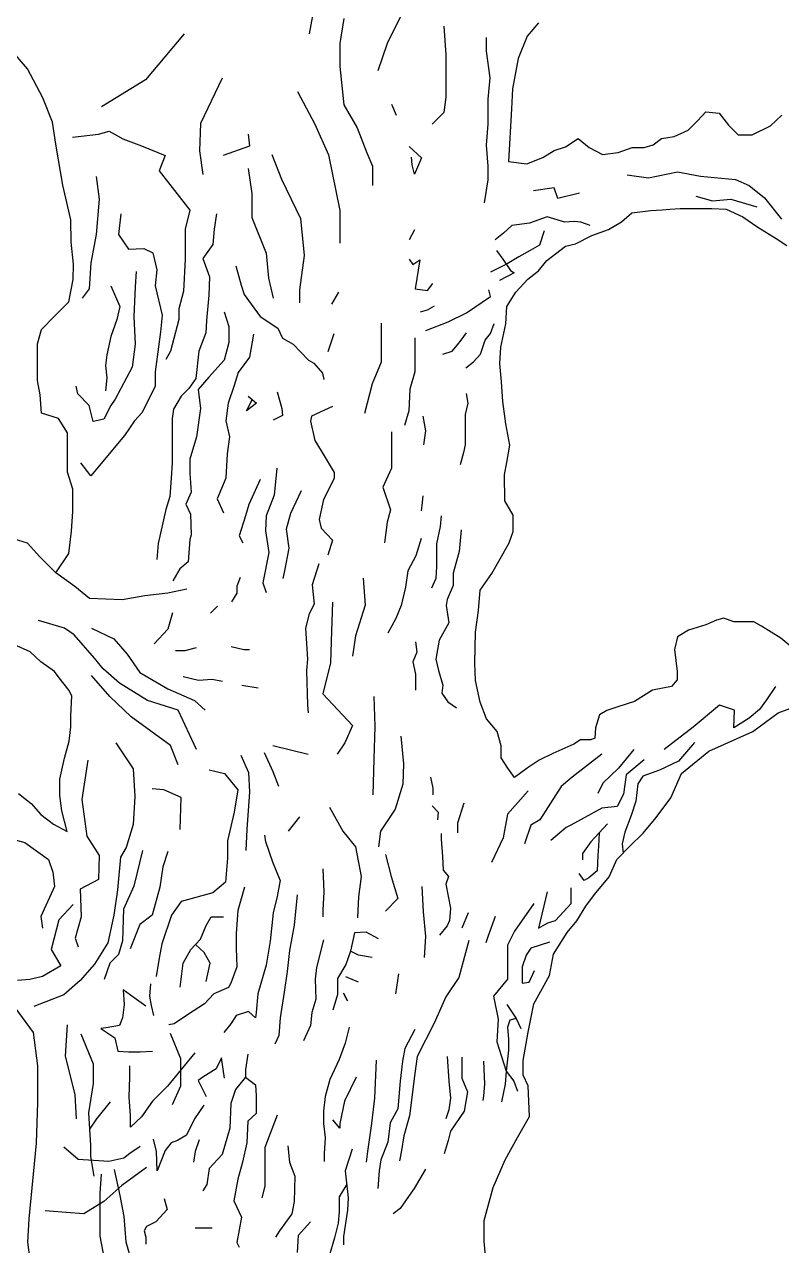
# Model space of a CAD drawing. Header units: millimetres. Extents: x -8050 to 7892, y -21 to 20150.
# Drawn here: x -699 to 1436, y 3351 to 6797 of the extents above; entities that cross this region are included whole.
import ezdxf

# ---------------------------------------------------------------- set-up
doc = ezdxf.new("R2010")
doc.units = ezdxf.units.MM
doc.layers.add('ceco.net 158', color=7, linetype='Continuous')

msp = doc.modelspace()

# ---------------------------------------------------------------- linework, layer by layer
at = {"layer": 'ceco.net 158'}
for p, q in [((120.1, 6857.8), (103.8, 6771)), ((371, 6838.4), (323.6, 6743.6)), ((201.4, 6814.4), (190.6, 6743.9)), ((483.5, 6792.7), (488.9, 6711.4)), ((750.2, 6802), (718.7, 6764.1)), ((-248.8, 6771), (-357.2, 6640.9)), ((602.8, 6760.2), (602.8, 6722.2)), ((718.7, 6764.1), (693.4, 6701)), ((-690.4, 6672.4), (-740.1, 6730.2)), ((190.6, 6743.9), (190.6, 6678.9)), ((323.6, 6743.6), (297.8, 6666)), ((602.8, 6722.2), (613.6, 6646.3)), ((488.9, 6711.4), (488.9, 6646.3)), ((693.4, 6701), (677.6, 6615.8)), ((-647.1, 6590.6), (-690.4, 6672.4)), ((190.6, 6678.9), (201.4, 6570.4)), ((-357.2, 6640.9), (-482, 6565)), ((-141.8, 6645.4), (-202.2, 6517.9)), ((488.9, 6646.3), (488.9, 6592.1)), ((613.6, 6646.3), (608.2, 6586.7)), ((-619.8, 6521.7), (-647.1, 6590.6)), ((71.2, 6608.4), (120.1, 6516.2)), ((488.9, 6592.1), (483.5, 6548.7)), ((608.2, 6586.7), (608.2, 6516.2)), ((677.6, 6615.8), (674.5, 6559)), ((201.4, 6570.4), (239.4, 6505.3)), ((336, 6571.9), (348.9, 6541.6)), ((483.5, 6548.7), (450.9, 6516.2)), ((674.5, 6559), (666.1, 6410.2)), ((1198.8, 6525.1), (1222.6, 6550.8)), ((1222.6, 6550.8), (1260.2, 6546.9)), ((-610.2, 6459.1), (-619.8, 6521.7)), ((-202.2, 6517.9), (-205.6, 6440.7)), ((120.1, 6516.2), (158, 6429.4)), ((608.2, 6516.2), (602.8, 6456.5)), ((1173.1, 6499.3), (1198.8, 6525.1)), ((1260.2, 6546.9), (1286, 6513.2)), ((1404.8, 6511.2), (1436.5, 6540.9)), ((-563.9, 6478.9), (-490.4, 6487.6)), ((-490.4, 6487.6), (-460.1, 6496.2)), ((-460.1, 6496.2), (-421.1, 6474.6)), ((-68, 6487.7), (-64.7, 6454.1)), ((239.4, 6505.3), (266.5, 6434.8)), ((1097.8, 6475.6), (1133.5, 6481.5)), ((1133.5, 6481.5), (1173.1, 6499.3)), ((1286, 6513.2), (1313.7, 6485.5)), ((1313.7, 6485.5), (1353.3, 6485.5)), ((1353.3, 6485.5), (1404.8, 6511.2)), ((-590.9, 6343.6), (-610.2, 6459.1)), ((-421.1, 6474.6), (-369.2, 6455.1)), ((-369.2, 6455.1), (-302.2, 6427)), ((-64.7, 6454.1), (-138.5, 6427.3)), ((385.7, 6453), (420.3, 6420.5)), ((602.8, 6456.5), (608.2, 6396.9)), ((794.8, 6441.9), (826.5, 6451.8)), ((826.5, 6451.8), (862.1, 6475.6)), ((862.1, 6475.6), (893.8, 6449.8)), ((893.8, 6449.8), (931.5, 6430)), ((975, 6436), (1014.6, 6449.8)), ((1014.6, 6449.8), (1048.3, 6449.8)), ((1048.3, 6449.8), (1074, 6457.8)), ((1074, 6457.8), (1097.8, 6475.6)), ((-302.2, 6427), (-319.5, 6383.8)), ((-205.6, 6440.7), (-195.5, 6373.6)), ((-0.9, 6430.6), (25.9, 6360.2)), ((158, 6429.4), (190.6, 6272.2)), ((266.5, 6434.8), (282.8, 6396.9)), ((394.4, 6401.1), (392.2, 6422.7)), ((420.3, 6420.5), (400.9, 6375.1)), ((717.6, 6404.3), (763.1, 6422.1)), ((763.1, 6422.1), (794.8, 6441.9)), ((931.5, 6430), (975, 6436)), ((-319.5, 6383.8), (-232.9, 6273.5)), ((-68, 6390.4), (-57.9, 6319.9)), ((282.8, 6396.9), (282.8, 6342.6)), ((400.9, 6375.1), (394.4, 6401.1)), ((608.2, 6396.9), (608.2, 6358.9)), ((666.1, 6410.2), (717.6, 6404.3)), ((1060.7, 6364.4), (1142.6, 6381.6)), ((1142.6, 6381.6), (1207.2, 6368.7)), ((-568.5, 6245.8), (-590.9, 6343.6)), ((-496.8, 6368.6), (-488.2, 6303.8)), ((25.9, 6360.2), (79.6, 6249.5)), ((608.2, 6358.9), (597.4, 6293.8)), ((1000.3, 6373), (1060.7, 6364.4)), ((1207.2, 6368.7), (1306.4, 6360.1)), ((1306.4, 6360.1), (1345.2, 6342.8)), ((1345.2, 6342.8), (1388.3, 6308.3)), ((-57.9, 6319.9), (-57.9, 6252.8)), ((794.6, 6336.2), (736.2, 6327.5)), ((736.2, 6327.5), (736.2, 6327.5)), ((805.4, 6305.9), (794.6, 6336.2)), ((865.9, 6321.1), (805.4, 6305.9)), ((1194.3, 6312.7), (1241.7, 6299.7)), ((1388.3, 6308.3), (1435.7, 6248)), ((-488.2, 6303.8), (-496.8, 6204.3)), ((-232.9, 6273.5), (-245.9, 6219.4)), ((1067.5, 6271.8), (1099.4, 6273.9)), ((1099.4, 6273.9), (1120.7, 6276.1)), ((1120.7, 6276.1), (1150.5, 6278.2)), ((1150.5, 6278.2), (1190.9, 6278.2)), ((1190.9, 6278.2), (1239.8, 6278.2)), ((1239.8, 6278.2), (1280.3, 6276.1)), ((1241.7, 6299.7), (1293.4, 6304)), ((1280.3, 6276.1), (1327.1, 6254.8)), ((1293.4, 6304), (1366.7, 6282.5)), ((-566.9, 6183.2), (-568.5, 6245.8)), ((-427.6, 6262.7), (-434.1, 6204.3)), ((-157.2, 6262.7), (-163.7, 6219.4)), ((-57.9, 6252.8), (-17.7, 6152.2)), ((79.6, 6249.5), (89.7, 6145.5)), ((190.6, 6272.2), (190.6, 6180)), ((775.1, 6254), (725.3, 6236.7)), ((824.8, 6238.9), (775.1, 6254)), ((850.8, 6241), (824.8, 6238.9)), ((870.3, 6238.9), (850.8, 6241)), ((896.2, 6230.2), (870.3, 6238.9)), ((948.3, 6218.6), (984.5, 6239.9)), ((984.5, 6239.9), (1014.3, 6265.4)), ((1014.3, 6265.4), (1067.5, 6271.8)), ((1327.1, 6254.8), (1369.6, 6225)), ((-496.8, 6204.3), (-512, 6124.3)), ((-434.1, 6204.3), (-406, 6163.2)), ((-245.9, 6219.4), (-245.9, 6135.1)), ((-163.7, 6219.4), (-168, 6176.2)), ((400.9, 6217.2), (385.7, 6189.1)), ((651.8, 6208.6), (628, 6189.1)), ((675.6, 6230.2), (651.8, 6208.6)), ((725.3, 6236.7), (675.6, 6230.2)), ((766.4, 6215.1), (753.5, 6174)), ((901.5, 6201.6), (948.3, 6218.6)), ((1369.6, 6225), (1420.7, 6193.1)), ((-560.4, 6120.7), (-566.9, 6183.2)), ((-168, 6176.2), (-196.2, 6137.2)), ((753.5, 6174), (727.5, 6158.9)), ((773.8, 6131.4), (827, 6171.8)), ((827, 6171.8), (854.7, 6178.2)), ((854.7, 6178.2), (901.5, 6201.6)), ((1420.7, 6193.1), (1450.5, 6173.9)), ((-406, 6163.2), (-362.7, 6165.3)), ((-362.7, 6165.3), (-336.8, 6152.4)), ((-336.8, 6152.4), (-326, 6104.8)), ((-245.9, 6135.1), (-250.2, 6044.2)), ((-196.2, 6137.2), (-176.7, 6085.3)), ((-17.7, 6152.2), (-11, 6081.7)), ((89.7, 6145.5), (76.3, 6048.2)), ((385.7, 6135.1), (396.5, 6119.9)), ((632.3, 6158.9), (649.6, 6135.1)), ((649.6, 6135.1), (671.3, 6102.6)), ((695.1, 6141.6), (662.6, 6122.1)), ((727.5, 6158.9), (695.1, 6141.6)), ((-562, 6077.4), (-560.4, 6120.7)), ((-512, 6124.3), (-516.3, 6050.7)), ((-384.4, 6100.5), (-386.5, 6057.2)), ((-326, 6104.8), (-330.3, 6059.4)), ((-103.2, 6115.6), (-88, 6061.5)), ((396.5, 6119.9), (416, 6132.9)), ((416, 6132.9), (403, 6050.7)), ((662.6, 6122.1), (615, 6098.3)), ((662.6, 6122.1), (662.6, 6122.1)), ((671.3, 6102.6), (682.1, 6096.1)), ((720.6, 6078.2), (750.4, 6101.6)), ((750.4, 6101.6), (773.8, 6131.4)), ((-573.5, 6014.5), (-562, 6077.4)), ((-176.7, 6085.3), (-178.9, 6033.4)), ((-11, 6081.7), (2.5, 6024.7)), ((437.6, 6046.4), (452.8, 6065.9)), ((682.1, 6096.1), (641, 6074.5)), ((641, 6074.5), (641, 6074.5)), ((686.6, 6042.1), (720.6, 6078.2)), ((-516.3, 6050.7), (-535.8, 6024.8)), ((-455.7, 6059.4), (-429.8, 6001)), ((-386.5, 6057.2), (-390.9, 5972.9)), ((-330.3, 6059.4), (-310.8, 5977.2)), ((-250.2, 6044.2), (-263.2, 5994.5)), ((-178.9, 6033.4), (-185.4, 5962)), ((-88, 6061.5), (-79.4, 6035.6)), ((-79.4, 6035.6), (-59.9, 6007.5)), ((76.3, 6048.2), (76.3, 6011.3)), ((187, 6041.5), (166.9, 6007.9)), ((403, 6050.7), (437.6, 6046.4)), ((615, 6029.1), (610.7, 6048.6)), ((661.1, 6001.6), (686.6, 6042.1)), ((-614.2, 5973.8), (-573.5, 6014.5)), ((-429.8, 6001), (-438.4, 5964.2)), ((-59.9, 6007.5), (-33.9, 5972.9)), ((437.6, 5992.3), (457.1, 6003.1)), ((548, 5983.7), (615, 6029.1)), ((658.9, 5952.7), (661.1, 6001.6)), ((-651.1, 5936.8), (-614.2, 5973.8)), ((-438.4, 5964.2), (-455.7, 5916.6)), ((-390.9, 5972.9), (-386.5, 5895)), ((-310.8, 5977.2), (-315.1, 5929.6)), ((-263.2, 5964.2), (-287, 5875.5)), ((-263.2, 5994.5), (-263.2, 5964.2)), ((-135.6, 5985.8), (-122.6, 5944.7)), ((-33.9, 5972.9), (15.8, 5940.4)), ((418.2, 5985.8), (437.6, 5992.3)), ((496, 5957.7), (548, 5983.7)), ((548, 5983.7), (548, 5983.7)), ((-662.2, 5896.1), (-651.1, 5936.8)), ((-315.1, 5929.6), (-330.3, 5817.1)), ((-185.4, 5962), (-187.5, 5927.4)), ((-122.6, 5944.7), (-122.6, 5899.3)), ((15.8, 5940.4), (28.8, 5912.3)), ((306.5, 5954.2), (306.5, 5890.5)), ((433.3, 5933.9), (496, 5957.7)), ((615, 5925.3), (625.8, 5953.4)), ((644, 5886.8), (658.9, 5952.7)), ((-662.2, 5859.2), (-662.2, 5896.1)), ((-455.7, 5916.6), (-466.6, 5864.7)), ((-386.5, 5895), (-395.2, 5830.1)), ((-187.5, 5927.4), (-207, 5875.5)), ((-122.6, 5899.3), (-135.6, 5849.6)), ((-53.4, 5923.1), (-64.2, 5858.2)), ((28.8, 5912.3), (59.1, 5895)), ((59.1, 5895), (102.3, 5849.6)), ((173.6, 5924), (156.8, 5873.7)), ((402.1, 5912.6), (402.1, 5863.5)), ((522, 5892.8), (532.8, 5905.8)), ((532.8, 5905.8), (548, 5927.4)), ((586.9, 5866.9), (599.9, 5905.8)), ((599.9, 5905.8), (615, 5925.3)), ((-662.2, 5792.6), (-662.2, 5859.2)), ((-466.6, 5864.7), (-470.9, 5834.5)), ((-287, 5875.5), (-300, 5851.8)), ((-207, 5875.5), (-215.6, 5797.7)), ((306.5, 5890.5), (306.5, 5843.9)), ((402.1, 5863.5), (402.1, 5817)), ((480.9, 5866.9), (506.9, 5875.5)), ((506.9, 5875.5), (522, 5892.8)), ((567.4, 5845.3), (586.9, 5866.9)), ((641.9, 5840), (644, 5886.8)), ((-470.9, 5834.5), (-466.6, 5799.8)), ((-395.2, 5830.1), (-442.8, 5739.3)), ((-135.6, 5849.6), (-178.9, 5802)), ((-64.2, 5858.2), (-96.7, 5815)), ((102.3, 5849.6), (117.5, 5840.9)), ((117.5, 5840.9), (141.3, 5812.8)), ((306.5, 5843.9), (282, 5782.7)), ((545.8, 5828), (567.4, 5845.3)), ((646.2, 5788.9), (641.9, 5840)), ((-654.8, 5752), (-662.2, 5792.6)), ((-466.6, 5799.8), (-470.9, 5763.1)), ((-330.3, 5817.1), (-330.3, 5776.1)), ((-215.6, 5797.7), (-235.1, 5769.6)), ((-178.9, 5802), (-209.1, 5767.4)), ((-96.7, 5815), (-107.5, 5778.2)), ((141.3, 5812.8), (145.6, 5795.5)), ((402.1, 5817), (387.4, 5768)), ((-548.8, 5754.4), (-553.1, 5776.1)), ((-330.3, 5776.1), (-367.1, 5702.5)), ((-235.1, 5769.6), (-256.7, 5747.9)), ((-209.1, 5767.4), (-202.7, 5713.3)), ((-107.5, 5778.2), (-124.8, 5728.5)), ((13.7, 5760.9), (26.6, 5713.3)), ((282, 5782.7), (260, 5699.3)), ((387.4, 5768), (385, 5706.7)), ((546.8, 5755.7), (551.7, 5728.7)), ((650.4, 5733.6), (646.2, 5788.9)), ((-651.1, 5700.2), (-654.8, 5752)), ((-516.3, 5722), (-548.8, 5754.4)), ((-505.5, 5676.6), (-516.3, 5722)), ((-455.7, 5722), (-475.2, 5683.1)), ((-442.8, 5739.3), (-455.7, 5722)), ((-256.7, 5747.9), (-278.4, 5711.2)), ((-124.8, 5728.5), (-131.3, 5678.7)), ((-72.9, 5706.9), (-56.6, 5738.2)), ((-44.7, 5728.5), (-72.9, 5706.9)), ((-68.5, 5747.9), (-44.7, 5728.5)), ((551.7, 5728.7), (544.3, 5696.9)), ((658.9, 5669.8), (650.4, 5733.6)), ((-603.1, 5685.4), (-651.1, 5700.2)), ((-367.1, 5702.5), (-388.7, 5678.7)), ((-278.4, 5711.2), (-282.7, 5685.2)), ((-202.7, 5713.3), (-213.5, 5633.3)), ((28.8, 5693.9), (2.8, 5680.9)), ((26.6, 5713.3), (28.8, 5693.9)), ((110.4, 5692), (108, 5677.3)), ((169.3, 5718.9), (110.4, 5692)), ((385, 5706.7), (372.7, 5665)), ((424.2, 5692), (431.6, 5650.3)), ((544.3, 5696.9), (544.3, 5650.3)), ((-577.2, 5644.7), (-603.1, 5685.4)), ((-475.2, 5683.1), (-505.5, 5676.6)), ((-388.7, 5678.7), (-416.8, 5637.6)), ((-282.7, 5685.2), (-282.7, 5618.2)), ((-131.3, 5678.7), (-120.5, 5633.3)), ((108, 5677.3), (120.2, 5623.3)), ((669.6, 5610.2), (658.9, 5669.8)), ((-577.2, 5596.7), (-577.2, 5644.7)), ((-416.8, 5637.6), (-512, 5523)), ((-282.7, 5618.2), (-282.7, 5559.8)), ((-213.5, 5633.3), (-232.9, 5570.6)), ((-120.5, 5633.3), (-126.9, 5585.7)), ((120.2, 5623.3), (137.4, 5593.9)), ((336, 5647.9), (336, 5601.3)), ((431.6, 5650.3), (426.7, 5611.1)), ((544.3, 5650.3), (544.3, 5611.1)), ((-577.2, 5533.8), (-577.2, 5596.7)), ((-126.9, 5585.7), (-131.3, 5516.5)), ((137.4, 5593.9), (174.2, 5532.7)), ((336, 5601.3), (336, 5544.9)), ((539.4, 5589), (529.6, 5554.7)), ((544.3, 5611.1), (539.4, 5589)), ((661.1, 5561.3), (669.6, 5610.2)), ((-512, 5523), (-540.1, 5559.8)), ((-540.1, 5559.8), (-540.1, 5559.8)), ((-282.7, 5559.8), (-284.9, 5516.5)), ((-232.9, 5570.6), (-232.9, 5529.5)), ((654.7, 5527.2), (661.1, 5561.3)), ((-562.4, 5485.8), (-577.2, 5533.8)), ((-284.9, 5516.5), (-289.2, 5464.6)), ((-232.9, 5529.5), (-228.6, 5477.6)), ((-131.3, 5516.5), (-155.1, 5458.1)), ((12.3, 5544.9), (5, 5468.9)), ((174.2, 5515.5), (144.7, 5456.7)), ((174.2, 5532.7), (174.2, 5515.5)), ((336, 5544.9), (311.4, 5491)), ((656, 5452.7), (654.7, 5527.2)), ((-562.4, 5422.9), (-562.4, 5485.8)), ((-34.2, 5513), (-66.1, 5442)), ((81, 5481.2), (51.6, 5417.5)), ((311.4, 5491), (333.5, 5427.3)), ((-289.2, 5464.6), (-300, 5427.9)), ((-228.6, 5477.6), (-243.8, 5443)), ((-155.1, 5458.1), (-137.8, 5419.2)), ((5, 5468.9), (-17.1, 5410.1)), ((144.7, 5456.7), (132.5, 5400.3)), ((424.2, 5466.5), (421.8, 5439.5)), ((679.6, 5412.1), (656, 5452.7)), ((-566.1, 5367.4), (-562.4, 5422.9)), ((-300, 5427.9), (-321.6, 5332.7)), ((-300, 5427.9), (-300, 5427.9)), ((-243.8, 5443), (-230.8, 5414.9)), ((-230.8, 5414.9), (-228.6, 5356.5)), ((-66.1, 5442), (-75.9, 5410.1)), ((51.6, 5417.5), (39.3, 5373.3)), ((333.5, 5427.3), (323.7, 5392.9)), ((421.8, 5439.5), (419.3, 5424.8)), ((679.6, 5366.5), (679.6, 5412.1)), ((-75.9, 5410.1), (-93.1, 5353.7)), ((-17.1, 5410.1), (-19.5, 5368.4)), ((132.5, 5400.3), (137.4, 5375.8)), ((323.7, 5392.9), (316.3, 5334.1)), ((473.2, 5380.7), (463.4, 5331.7)), ((475.7, 5410.1), (473.2, 5380.7)), ((-690.2, 5333.1), (-739.7, 5348.3)), ((-573.5, 5304.6), (-566.1, 5367.4)), ((-232.9, 5343.5), (-237.3, 5280.8)), ((-228.6, 5356.5), (-232.9, 5343.5)), ((-93.1, 5353.7), (-83.3, 5334.1)), ((-19.5, 5368.4), (-9.7, 5307.2)), ((39.3, 5373.3), (46.7, 5319.4)), ((137.4, 5375.8), (169.3, 5341.5)), ((419.3, 5346.4), (404.6, 5297.4)), ((532.1, 5370.9), (527.2, 5309.6)), ((667.8, 5334.4), (679.6, 5366.5)), ((-656, 5295.1), (-690.2, 5333.1)), ((-321.6, 5332.7), (-326, 5287.3)), ((46.7, 5319.4), (34.4, 5255.7)), ((169.3, 5341.5), (157, 5299.8)), ((463.4, 5331.7), (463.4, 5267.9)), ((527.2, 5309.6), (510, 5248.3)), ((642.4, 5288.7), (667.8, 5334.4)), ((-610.3, 5249.4), (-656, 5295.1)), ((-610.3, 5249.4), (-573.5, 5304.6)), ((-237.3, 5280.8), (-261.1, 5261.3)), ((-9.7, 5307.2), (-26.9, 5221.4)), ((131.4, 5275.1), (112.4, 5215.4)), ((404.6, 5297.4), (382.5, 5255.7)), ((618.8, 5248.1), (642.4, 5288.7)), ((-557.1, 5211.4), (-610.3, 5249.4)), ((-261.1, 5261.3), (-280.5, 5226.7)), ((34.4, 5255.7), (29.5, 5233.6)), ((382.5, 5255.7), (375.2, 5209.1)), ((463.4, 5267.9), (461, 5233.6)), ((510, 5248.3), (510, 5214)), ((586.6, 5200.8), (618.8, 5248.1)), ((-515.2, 5177.1), (-557.1, 5211.4)), ((-90.6, 5236.1), (-100.4, 5211.6)), ((-100.4, 5211.6), (-100.4, 5192)), ((-26.9, 5221.4), (-17.1, 5194.4)), ((112.4, 5215.4), (117.8, 5161.1)), ((256.3, 5234.4), (261.8, 5158.4)), ((375.2, 5209.1), (362.9, 5157.7)), ((461, 5233.6), (448.7, 5206.7)), ((510, 5214), (492.9, 5174.8)), ((-423.9, 5173.3), (-515.2, 5177.1)), ((-359.2, 5184.7), (-423.9, 5173.3)), ((-294.5, 5192.3), (-359.2, 5184.7)), ((-241.2, 5203.8), (-294.5, 5192.3)), ((-100.4, 5192), (-115.1, 5167.5)), ((492.9, 5174.8), (490.4, 5157.7)), ((581.6, 5143.3), (586.6, 5200.8)), ((-281.5, 5136.6), (-295, 5090.5)), ((-174, 5135.6), (-154.4, 5155.2)), ((117.8, 5161.1), (104.2, 5133.9)), ((169.4, 5166.5), (166.7, 5085)), ((261.8, 5158.4), (234.6, 5071.5)), ((362.9, 5157.7), (348.2, 5120.9)), ((490.4, 5157.7), (497.8, 5108.6)), ((573.1, 5082.5), (581.6, 5143.3)), ((-585.7, 5093.2), (-659, 5114.9)), ((104.2, 5133.9), (93.4, 5093.2)), ((348.2, 5120.9), (326.2, 5079.2)), ((497.8, 5108.6), (470.8, 5059.6)), ((1222.4, 5102.8), (1173.4, 5087.5)), ((1252.9, 5116.3), (1222.4, 5102.8)), ((1273.2, 5121.4), (1252.9, 5116.3)), ((1301.9, 5111.2), (1273.2, 5121.4)), ((1357.7, 5111.2), (1301.9, 5111.2)), ((1379.7, 5099.4), (1357.7, 5111.2)), ((-683, 5026.9), (-797.7, 5077.9)), ((-558.5, 5074.2), (-585.7, 5093.2)), ((-501.5, 5009), (-558.5, 5074.2)), ((-509.6, 5093.2), (-447.1, 5063.3)), ((-295, 5090.5), (-333.1, 5049.7)), ((93.4, 5093.2), (98.8, 5006.3)), ((166.7, 5085), (164, 4995.4)), ((234.6, 5071.5), (226.5, 5014.4)), ((571.4, 4994.6), (573.1, 5082.5)), ((1143, 5068.9), (1134.5, 5033.4)), ((1173.4, 5087.5), (1143, 5068.9)), ((1433.6, 5065.6), (1379.7, 5099.4)), ((-447.1, 5063.3), (-409.1, 5019.9)), ((-246.1, 5030.7), (-213.6, 5038.9)), ((-115.8, 5041.6), (-80.5, 5033.4)), ((-80.5, 5033.4), (-64.2, 5033.4)), ((403.7, 5055.2), (407.6, 5026)), ((470.8, 5059.6), (461, 5005.7)), ((1134.5, 5033.4), (1141.3, 4970.9)), ((1479.7, 5026.3), (1433.6, 5065.6)), ((-652.4, 4998.9), (-683, 5026.9)), ((-614.1, 4970.8), (-652.4, 4998.9)), ((-477, 4979.1), (-501.5, 5009)), ((-409.1, 5019.9), (-373.8, 4968.3)), ((-273.3, 5030.7), (-246.1, 5030.7)), ((98.8, 5006.3), (96.1, 4973.7)), ((226.5, 5014.4), (226.5, 5014.4)), ((407.6, 5026), (395.9, 4998.7)), ((395.9, 4998.7), (403.7, 4963.6)), ((461, 5005.7), (468.3, 4973.8)), ((-601.4, 4953), (-614.1, 4970.8)), ((-430.8, 4938.4), (-477, 4979.1)), ((-373.8, 4968.3), (-295, 4922.1)), ((96.1, 4973.7), (98.8, 4875.9)), ((164, 4995.4), (142.3, 4908.5)), ((403.7, 4963.6), (403.7, 4934.4)), ((468.3, 4973.8), (468.3, 4973.8)), ((468.3, 4973.8), (480.6, 4932.2)), ((573.1, 4945.5), (571.4, 4994.6)), ((1141.3, 4970.9), (1141.3, 4947.2)), ((-573.3, 4917.3), (-601.4, 4953)), ((-458, 4900.4), (-509.6, 4960.1)), ((-352.1, 4889.5), (-430.8, 4938.4)), ((-251.6, 4957.4), (-208.1, 4946.5)), ((-208.1, 4946.5), (-170.1, 4949.3)), ((-170.1, 4949.3), (-140.2, 4943.8)), ((-85.9, 4933), (-39.7, 4924.8)), ((403.7, 4934.4), (403.7, 4918.9)), ((480.6, 4932.2), (478.1, 4910.1)), ((586.6, 4884.7), (573.1, 4945.5)), ((1126, 4928.6), (1071.9, 4918.5)), ((1141.3, 4947.2), (1126, 4928.6)), ((1418.7, 4928.6), (1393.4, 4891.6)), ((-565.7, 4902), (-573.3, 4917.3)), ((-568.2, 4845.9), (-565.7, 4902)), ((-398.3, 4843.3), (-458, 4900.4)), ((-295, 4922.1), (-219, 4889.5)), ((142.3, 4908.5), (226.5, 4818.9)), ((286.2, 4900.4), (288.9, 4816.2)), ((478.1, 4910.1), (495.3, 4885.6)), ((1071.9, 4918.5), (1021.2, 4886.4)), ((-265.2, 4862.4), (-352.1, 4889.5)), ((-213.6, 4751), (-265.2, 4862.4)), ((-219, 4889.5), (-189.1, 4862.4)), ((98.8, 4875.9), (101.5, 4854.2)), ((495.3, 4885.6), (495.3, 4885.6)), ((495.3, 4885.6), (519.8, 4868.4)), ((603.6, 4837.3), (586.6, 4884.7)), ((943.4, 4861), (923.1, 4849.2)), ((977.2, 4872.8), (943.4, 4861)), ((1021.2, 4886.4), (977.2, 4872.8)), ((1260.9, 4876), (1186.8, 4813.7)), ((1303.7, 4862.4), (1260.9, 4876)), ((1301.8, 4811.7), (1303.7, 4862.4)), ((1373.9, 4864.3), (1344.7, 4839)), ((1393.4, 4891.6), (1373.9, 4864.3)), ((1426.5, 4854.1), (1492.6, 4878.9)), ((-568.2, 4815.3), (-568.2, 4845.9)), ((-286.9, 4761.9), (-398.3, 4843.3)), ((634, 4801.8), (603.6, 4837.3)), ((923.1, 4849.2), (911.3, 4812)), ((1344.7, 4839), (1301.8, 4811.7)), ((1354.8, 4801.8), (1426.5, 4854.1)), ((-573.3, 4774.5), (-568.2, 4815.3)), ((226.5, 4818.9), (204.7, 4770)), ((288.9, 4816.2), (286.2, 4723.9)), ((645.8, 4761.3), (634, 4801.8)), ((911.3, 4812), (909.6, 4783.2)), ((1186.8, 4813.7), (1105, 4751.3)), ((1230.8, 4746.7), (1354.8, 4801.8)), ((-586.1, 4726.1), (-573.3, 4774.5)), ((-441.7, 4770), (-392.8, 4696.7)), ((-265.2, 4707.6), (-286.9, 4761.9)), ((1, 4761.9), (101.5, 4737.4)), ((204.7, 4770), (183, 4737.4)), ((362.3, 4789), (370.4, 4710.3)), ((645.8, 4727.5), (645.8, 4761.3)), ((850.4, 4766.3), (791.2, 4739.3)), ((869, 4778.2), (850.4, 4766.3)), ((897.8, 4778.2), (869, 4778.2)), ((909.6, 4783.2), (897.8, 4778.2)), ((1190.7, 4770.8), (1145.9, 4718.2)), ((-598.8, 4667.4), (-586.1, 4726.1)), ((-88.6, 4734.7), (-66.9, 4685.8)), ((-23.4, 4742.9), (1, 4688.6)), ((286.2, 4723.9), (283.5, 4623.4)), ((664.4, 4698.7), (645.8, 4727.5)), ((791.2, 4739.3), (752.4, 4720.7)), ((929.7, 4737.7), (845.9, 4673.4)), ((1019.3, 4751.3), (976.4, 4698.7)), ((1048.5, 4722.1), (997.9, 4679.3)), ((1153.7, 4683.4), (1230.8, 4746.7)), ((-520.5, 4721.1), (-536.8, 4609.8)), ((-392.8, 4696.7), (-387.4, 4618)), ((-178.2, 4694), (-134.8, 4683.1)), ((1, 4688.6), (17.3, 4647.8)), ((370.4, 4710.3), (367.7, 4653.3)), ((683, 4671.7), (664.4, 4698.7)), ((718.5, 4698.7), (683, 4671.7)), ((752.4, 4720.7), (718.5, 4698.7)), ((976.4, 4698.7), (931.6, 4655.9)), ((1091.4, 4692.9), (1044.6, 4675.4)), ((1145.9, 4718.2), (1091.4, 4692.9)), ((-598.8, 4621.6), (-598.8, 4667.4)), ((-134.8, 4683.1), (-96.8, 4637)), ((-66.9, 4685.8), (-64.2, 4631.5)), ((367.7, 4653.3), (346, 4582.7)), ((446.5, 4673.4), (452.4, 4642.3)), ((845.9, 4673.4), (814.7, 4646.2)), ((931.6, 4655.9), (918, 4626.7)), ((997.9, 4679.3), (990.1, 4624.7)), ((1031, 4653.9), (1025.1, 4605.3)), ((1044.6, 4675.4), (1031, 4653.9)), ((1123.4, 4614.5), (1153.7, 4683.4)), ((-716.1, 4626.7), (-680.4, 4598.6)), ((-593.7, 4578.2), (-598.8, 4621.6)), ((-305.9, 4637), (-338.5, 4639.7)), ((-257, 4615.2), (-305.9, 4637)), ((-96.8, 4637), (-107.6, 4574.5)), ((-64.2, 4631.5), (-72.3, 4525.6)), ((452.4, 4642.3), (452.4, 4622.8)), ((721.2, 4634.5), (662.8, 4568.2)), ((814.7, 4646.2), (754.3, 4552.7)), ((990.1, 4624.7), (972.5, 4589.7)), ((-680.4, 4598.6), (-652.4, 4568)), ((-536.8, 4609.8), (-523.2, 4506.6)), ((-387.4, 4618), (-392.8, 4539.2)), ((-259.7, 4525.6), (-257, 4615.2)), ((161.3, 4588.1), (199.3, 4520.2)), ((450.4, 4591.6), (467.9, 4574.1)), ((540, 4599.4), (522.5, 4542.9)), ((929.7, 4585.8), (842, 4537.1)), ((972.5, 4589.7), (929.7, 4585.8)), ((1025.1, 4605.3), (1011.5, 4564.4)), ((1082.1, 4559.4), (1123.4, 4614.5)), ((-652.4, 4568), (-616.7, 4540)), ((-578.4, 4519.6), (-593.7, 4578.2)), ((-107.6, 4574.5), (-126.6, 4493)), ((77.1, 4560.9), (44.5, 4520.2)), ((346, 4582.7), (305.2, 4520.2)), ((467.9, 4574.1), (466, 4552.7)), ((662.8, 4568.2), (651.1, 4502)), ((754.3, 4552.7), (729, 4537.1)), ((1011.5, 4564.4), (994, 4517.6)), ((1046.2, 4515.3), (1082.1, 4559.4)), ((-616.7, 4540), (-578.4, 4519.6)), ((-392.8, 4539.2), (-411.8, 4474)), ((-72.3, 4525.6), (-75, 4465.9)), ((199.3, 4520.2), (234.6, 4476.7)), ((305.2, 4520.2), (299.8, 4476.7)), ((522.5, 4542.9), (522.5, 4515.7)), ((729, 4537.1), (711.5, 4484.5)), ((828.4, 4531.2), (785.5, 4494.2)), ((842, 4537.1), (828.4, 4531.2)), ((945.3, 4541), (898.5, 4490.3)), ((921.9, 4515.7), (919.9, 4478.6)), ((994, 4517.6), (986.2, 4484.5)), ((1007.7, 4476.8), (1046.2, 4515.3)), ((-789.4, 4512.5), (-698.3, 4488.6)), ((-698.3, 4488.6), (-631.2, 4440.6)), ((-523.2, 4506.6), (-487.9, 4452.3)), ((-126.6, 4493), (-126.6, 4444.2)), ((-18, 4490.3), (-20.7, 4509.3)), ((1, 4433.3), (-18, 4490.3)), ((475.7, 4513.7), (475.7, 4498.1)), ((475.7, 4498.1), (479.6, 4449.4)), ((651.1, 4502), (618, 4431.9)), ((898.5, 4490.3), (875.1, 4457.2)), ((898.5, 4490.3), (898.5, 4490.3)), ((986.2, 4484.5), (989.8, 4458.9)), ((-487.9, 4452.3), (-490.6, 4384.4)), ((-428.1, 4446.9), (-436.3, 4354.5)), ((-411.8, 4474), (-428.1, 4446.9)), ((-365.7, 4465.9), (-390.1, 4365.4)), ((-295, 4463.2), (-308.6, 4419.7)), ((234.6, 4476.7), (250.9, 4392.6)), ((318.8, 4455), (335.1, 4392.6)), ((479.6, 4449.4), (481.6, 4410.5)), ((875.1, 4457.2), (875.1, 4439.7)), ((918, 4451.4), (916, 4408.5)), ((919.9, 4478.6), (918, 4451.4)), ((971.8, 4440.9), (1007.7, 4476.8)), ((-631.2, 4440.6), (-619.2, 4404.7)), ((-308.6, 4419.7), (-316.8, 4362.7)), ((-126.6, 4444.2), (-132.1, 4376.3)), ((22.3, 4382), (1, 4433.3)), ((142.3, 4414.3), (145, 4349.1)), ((949.8, 4391.4), (971.8, 4440.9)), ((-619.2, 4404.7), (-614.4, 4364)), ((-490.6, 4384.4), (-542.2, 4357.3)), ((22.3, 4382), (13.6, 4336.2)), ((250.9, 4392.6), (242.8, 4335.5)), ((335.1, 4392.6), (354.1, 4330.1)), ((481.6, 4410.5), (497.2, 4392.9)), ((497.2, 4392.9), (489, 4371.1)), ((879, 4381.3), (865.4, 4400.7)), ((865.4, 4400.7), (865.4, 4400.7)), ((892.7, 4389), (879, 4381.3)), ((916, 4408.5), (892.7, 4389)), ((908.5, 4341.8), (949.8, 4391.4)), ((-614.4, 4364), (-652.8, 4280.1)), ((-542.2, 4357.3), (-539.5, 4278.5)), ((-436.3, 4354.5), (-447.1, 4283.9)), ((-390.1, 4365.4), (-420, 4300.2)), ((-316.8, 4362.7), (-338.5, 4283.9)), ((-167.4, 4346.4), (-257, 4322)), ((-132.1, 4376.3), (-167.4, 4346.4)), ((-78, 4362.3), (-97.6, 4296.9)), ((145, 4349.1), (142.3, 4297.5)), ((421.4, 4364.5), (425.8, 4292.6)), ((489, 4371.1), (502.1, 4303.5)), ((774.7, 4349.3), (750.7, 4246.8)), ((842.3, 4316.6), (842.3, 4360.2)), ((-561.2, 4313.8), (-602, 4270.4)), ((-257, 4322), (-284.2, 4283.9)), ((13.6, 4336.2), (2.7, 4290.4)), ((70.3, 4340.5), (61.6, 4255.5)), ((242.8, 4335.5), (240, 4275.8)), ((354.1, 4330.1), (318.8, 4294.8)), ((354.1, 4330.1), (354.1, 4330.1)), ((737.6, 4316.6), (683.1, 4238.1)), ((798.7, 4268.6), (842.3, 4316.6)), ((858.9, 4267.4), (883.7, 4308.7)), ((883.7, 4308.7), (908.5, 4341.8)), ((-652.8, 4280.1), (-648, 4246.6)), ((-539.5, 4278.5), (-555.8, 4218.8)), ((-447.1, 4283.9), (-463.4, 4205.2)), ((-420, 4300.2), (-422.7, 4210.6)), ((-338.5, 4283.9), (-373.8, 4256.8)), ((-284.2, 4283.9), (-311.3, 4202.5)), ((-186.4, 4254.1), (-172.8, 4278.5)), ((-172.8, 4278.5), (-137.5, 4278.5)), ((-97.6, 4296.9), (-102, 4231.5)), ((2.7, 4290.4), (-6, 4209.7)), ((142.3, 4297.5), (142.3, 4278.5)), ((318.8, 4294.8), (318.8, 4294.8)), ((425.8, 4292.6), (432.3, 4222.8)), ((502.1, 4303.5), (499.9, 4268.6)), ((552.2, 4290.4), (534.8, 4246.8)), ((628.6, 4279.5), (608.9, 4225)), ((-602, 4270.4), (-623.7, 4186.2)), ((-373.8, 4256.8), (-401, 4188.9)), ((-202.7, 4216), (-186.4, 4254.1)), ((61.6, 4255.5), (48.5, 4183.6)), ((493.4, 4253.3), (471.6, 4227.2)), ((499.9, 4268.6), (493.4, 4253.3)), ((750.7, 4246.8), (776.9, 4262)), ((776.9, 4262), (798.7, 4268.6)), ((831.3, 4234.4), (858.9, 4267.4)), ((-555.8, 4218.8), (-547.6, 4194.3)), ((-463.4, 4205.2), (-501.5, 4145.4)), ((-422.7, 4210.6), (-433.6, 4172.6)), ((-229.8, 4186.2), (-202.7, 4216)), ((-102, 4231.5), (-102, 4190.1)), ((-6, 4209.7), (-16.9, 4142.1)), ((144.4, 4214.1), (124.8, 4135.6)), ((231.7, 4233.7), (220.8, 4181.4)), ((264.4, 4235.9), (231.7, 4233.7)), ((299.3, 4216.3), (264.4, 4235.9)), ((432.3, 4222.8), (427.9, 4163.9)), ((554.4, 4211.9), (526.1, 4107.3)), ((608.9, 4225), (602.4, 4205.4)), ((683.1, 4238.1), (663.5, 4198.8)), ((781.2, 4207.5), (728.9, 4190.1)), ((792.8, 4173.8), (831.3, 4234.4)), ((-623.7, 4186.2), (-596.5, 4140)), ((-433.6, 4172.6), (-458, 4148.2)), ((-311.3, 4202.5), (-319.5, 4161.7)), ((-251.6, 4148.2), (-229.8, 4186.2)), ((-191.8, 4178), (-216.3, 4201.1)), ((-175.5, 4148.2), (-191.8, 4178)), ((-102, 4190.1), (-99.8, 4137.8)), ((48.5, 4183.6), (41.9, 4124.7)), ((220.8, 4181.4), (207.7, 4144.3)), ((242.6, 4170.5), (220.8, 4181.4)), ((281.8, 4163.9), (242.6, 4170.5)), ((663.5, 4198.8), (663.5, 4102.9)), ((715.8, 4170.5), (704.9, 4137.8)), ((728.9, 4190.1), (715.8, 4170.5)), ((781.7, 4113.2), (792.8, 4173.8)), ((-596.5, 4140), (-648.1, 4110.1)), ((-501.5, 4145.4), (-542.2, 4099.3)), ((-458, 4148.2), (-474.3, 4102)), ((-319.5, 4161.7), (-327.6, 4110.1)), ((-259.7, 4080.3), (-251.6, 4148.2)), ((-186.4, 4096.6), (-175.5, 4148.2)), ((-99.8, 4137.8), (-117.2, 4092)), ((-16.9, 4142.1), (-40.9, 4061.5)), ((207.7, 4144.3), (183.7, 4105.1)), ((704.9, 4137.8), (704.9, 4092)), ((-683.5, 4102), (-718.8, 4099.3)), ((-648.1, 4110.1), (-683.5, 4102)), ((41.9, 4124.7), (33.2, 4065.8)), ((124.8, 4135.6), (120.5, 4102.9)), ((120.5, 4102.9), (122.6, 4046.2)), ((183.7, 4105.1), (183.7, 4059.3)), ((242.6, 4094.2), (207.7, 4109.4)), ((356, 4118.2), (347.3, 4061.5)), ((526.1, 4107.3), (489, 4052.7)), ((663.5, 4102.9), (624.2, 4054.9)), ((724.5, 4094.2), (739.8, 4126.9)), ((737.7, 4033.3), (781.7, 4113.2)), ((-673.2, 3952.5), (-763.7, 4075.8)), ((-542.2, 4099.3), (-588.4, 4058.5)), ((-389.8, 4050.6), (-420.4, 4072.4)), ((-420.4, 4072.4), (-418.2, 4030.9)), ((-344, 4089.8), (-346.2, 4054.9)), ((-123.8, 4078.9), (-165.2, 4061.5)), ((-117.2, 4092), (-123.8, 4078.9)), ((704.9, 4092), (724.5, 4094.2)), ((-588.4, 4058.5), (-672.6, 4026)), ((-357.1, 4026.6), (-389.8, 4050.6)), ((-346.2, 4054.9), (-341.9, 4028.8)), ((-191.4, 4033.1), (-239.4, 4002.6)), ((-165.2, 4061.5), (-191.4, 4033.1)), ((-40.9, 4061.5), (-45.3, 4009.1)), ((33.2, 4065.8), (22.3, 3993.9)), ((122.6, 4046.2), (111.7, 4009.1)), ((183.7, 4059.3), (170.6, 4015.7)), ((212, 4041.8), (201.1, 4063.6)), ((201.1, 4063.6), (212, 4041.8)), ((489, 4052.7), (456.3, 3978.6)), ((624.2, 4054.9), (637.3, 3989.5)), ((721.1, 3953.4), (737.7, 4033.3)), ((-418.2, 4030.9), (-422.6, 3993.9)), ((-341.9, 4028.8), (-335.3, 4000.4)), ((-239.4, 4002.6), (-276.4, 3976.4)), ((-102, 4000.4), (-117.2, 3976.4)), ((-67.1, 4011.3), (-102, 4000.4)), ((-102, 4000.4), (-102, 4000.4)), ((-47.5, 3993.9), (-67.1, 4011.3)), ((-45.3, 4009.1), (-47.5, 3993.9)), ((111.7, 4009.1), (107.4, 3972.1)), ((661.3, 4030.9), (687.4, 3991.7)), ((-578.4, 3973.6), (-584.2, 3885.1)), ((-468.3, 3965.5), (-483.6, 3963.4)), ((-431.3, 3972.1), (-468.3, 3965.5)), ((-422.6, 3993.9), (-431.3, 3972.1)), ((-276.4, 3976.4), (-291.7, 3974.3)), ((-117.2, 3976.4), (-136.9, 3952.5)), ((22.3, 3993.9), (18, 3943.7)), ((107.4, 3972.1), (87.7, 3928.5)), ((216.4, 3967.7), (205.5, 3921.9)), ((456.3, 3978.6), (408.3, 3884.9)), ((637.3, 3989.5), (632.9, 3926.3)), ((670, 3987.3), (663.5, 3967.7)), ((663.5, 3967.7), (665.6, 3932.8)), ((687.4, 3991.7), (670, 3987.3)), ((687.4, 3991.7), (700.5, 3963.4)), ((-660.9, 3857.9), (-673.2, 3952.5)), ((-539.9, 3948.6), (-505.3, 3864)), ((-483.6, 3963.4), (-444.4, 3937.2)), ((-444.4, 3937.2), (-444.4, 3937.2)), ((-444.4, 3937.2), (-435.6, 3900.1)), ((-287.9, 3950.5), (-259, 3879.4)), ((18, 3943.7), (7.1, 3919.7)), ((401.8, 3961.2), (373.4, 3906.7)), ((665.6, 3932.8), (665.6, 3902.3)), ((707.3, 3873.5), (721.1, 3953.4)), ((-435.6, 3900.1), (-435.6, 3900.1)), ((-435.6, 3900.1), (-405.1, 3897.9)), ((-405.1, 3897.9), (-372.4, 3897.9)), ((-372.4, 3897.9), (-337.5, 3900.1)), ((-218.6, 3894.8), (-295.5, 3800.5)), ((205.5, 3921.9), (188.1, 3876.1)), ((373.4, 3906.7), (366.9, 3871.8)), ((632.9, 3926.3), (659.1, 3843.4)), ((665.6, 3902.3), (659.1, 3843.4)), ((-584.2, 3885.1), (-557.2, 3777.4)), ((-505.3, 3864), (-505.3, 3808.2)), ((-259, 3879.4), (-259, 3800.5)), ((-143.4, 3880.5), (-158.7, 3850)), ((-134.7, 3823.8), (-143.4, 3880.5)), ((-69.3, 3891.4), (-75.8, 3847.8)), ((188.1, 3876.1), (161.9, 3819.5)), ((292.7, 3874), (288.4, 3767.1)), ((366.9, 3871.8), (360.3, 3815.1)), ((408.3, 3884.9), (401.8, 3836.9)), ((493.4, 3884.9), (497.7, 3815.1)), ((534.8, 3882.7), (534.8, 3823.8)), ((595.9, 3871.8), (598, 3806.4)), ((707.3, 3832.2), (707.3, 3873.5)), ((-660.9, 3755.1), (-660.9, 3857.9)), ((-403.3, 3769.7), (-401.4, 3827.4)), ((-401.4, 3827.4), (-401.4, 3858.2)), ((-195.8, 3826), (-208.8, 3817.3)), ((-158.7, 3850), (-195.8, 3826)), ((-75.8, 3826), (-104.2, 3791.1)), ((-75.8, 3847.8), (-75.8, 3826)), ((-75.8, 3826), (-47.5, 3804.2)), ((236, 3826), (203.3, 3758.4)), ((401.8, 3836.9), (386.5, 3717)), ((659.1, 3843.4), (656.9, 3806.4)), ((659.1, 3843.4), (680.9, 3815.1)), ((721.1, 3801.9), (707.3, 3832.2)), ((-505.3, 3808.2), (-518.8, 3725.5)), ((-295.5, 3800.5), (-337.9, 3758.2)), ((-259, 3800.5), (-282.1, 3748.6)), ((-208.8, 3817.3), (-187, 3771.5)), ((-104.2, 3791.1), (-117.2, 3751.9)), ((-47.5, 3804.2), (-45.3, 3773.7)), ((161.9, 3819.5), (148.8, 3771.5)), ((360.3, 3815.1), (353.8, 3736.6)), ((497.7, 3815.1), (502.1, 3767.1)), ((534.8, 3823.8), (550.1, 3784.6)), ((598, 3806.4), (595.9, 3773.7)), ((656.9, 3806.4), (646, 3756.2)), ((680.9, 3815.1), (691.8, 3786.8)), ((725.6, 3715), (721.1, 3801.9)), ((-557.2, 3777.4), (-553.4, 3708.2)), ((-399.5, 3717.8), (-403.3, 3769.7)), ((-337.9, 3758.2), (-368.7, 3713.9)), ((-45.3, 3773.7), (-45.3, 3749.7)), ((148.8, 3771.5), (144.4, 3730.1)), ((203.3, 3758.4), (190.2, 3695.2)), ((288.4, 3767.1), (279.6, 3695.2)), ((502.1, 3767.1), (497.7, 3734.4)), ((550.1, 3784.6), (541.3, 3730.1)), ((595.9, 3773.7), (593.7, 3760.6)), ((-665, 3640), (-660.9, 3755.1)), ((-518.8, 3725.5), (-513, 3633.1)), ((-457.2, 3756.2), (-495.7, 3708.2)), ((-193.6, 3747.5), (-219.7, 3708.3)), ((-117.2, 3751.9), (-119.4, 3682.1)), ((-45.3, 3723.5), (-69.3, 3701.7)), ((-45.3, 3749.7), (-45.3, 3723.5)), ((144.4, 3730.1), (144.4, 3695.2)), ((353.8, 3736.6), (332, 3697.4)), ((497.7, 3734.4), (489, 3708.3)), ((541.3, 3730.1), (502.1, 3673.4)), ((541.3, 3730.1), (541.3, 3730.1)), ((-495.7, 3708.2), (-515.9, 3679.3)), ((-399.5, 3685.1), (-399.5, 3717.8)), ((-368.7, 3713.9), (-399.5, 3685.1)), ((-219.7, 3708.3), (-241.6, 3662.5)), ((-69.3, 3701.7), (-71.5, 3640.7)), ((13.6, 3719.2), (-21.3, 3627.6)), ((144.4, 3695.2), (148.8, 3655.9)), ((190.2, 3682.1), (170.6, 3706.1)), ((170.6, 3706.1), (170.6, 3706.1)), ((190.2, 3695.2), (190.2, 3682.1)), ((279.6, 3695.2), (268.7, 3616.7)), ((332, 3697.4), (325.4, 3642.9)), ((386.5, 3717), (371.2, 3660.3)), ((691.3, 3655.7), (725.6, 3715)), ((-241.6, 3662.5), (-267.7, 3647.2)), ((-119.4, 3682.1), (-141.2, 3608)), ((148.8, 3655.9), (146.6, 3610.2)), ((371.2, 3660.3), (364.7, 3618.9)), ((502.1, 3673.4), (495.5, 3647.2)), ((656.9, 3593.2), (691.3, 3655.7)), ((-685.6, 3426.2), (-665, 3640)), ((-588, 3629.3), (-547.6, 3594.7)), ((-513, 3633.1), (-513, 3602.3)), ((-401.4, 3612), (-372.5, 3631.2)), ((-326.6, 3616.7), (-335.3, 3651.6)), ((-335.3, 3651.6), (-335.3, 3651.6)), ((-302.6, 3618.9), (-324.4, 3562.2)), ((-285.2, 3640.7), (-302.6, 3618.9)), ((-267.7, 3647.2), (-285.2, 3640.7)), ((-206.7, 3649.4), (-217.6, 3616.7)), ((-71.5, 3640.7), (-84.5, 3586.2)), ((-21.3, 3627.6), (-21.3, 3581.8)), ((44.1, 3632), (48.5, 3586.2)), ((225.1, 3623.2), (205.5, 3562.2)), ((325.4, 3642.9), (305.8, 3592.7)), ((364.7, 3618.9), (358.2, 3590.5)), ((495.5, 3647.2), (484.6, 3610.2)), ((-547.6, 3594.7), (-461, 3588.9)), ((-513, 3602.3), (-503.4, 3546.6)), ((-461, 3588.9), (-418.7, 3598.5)), ((-418.7, 3598.5), (-401.4, 3612)), ((-324.4, 3562.2), (-326.6, 3616.7)), ((-217.6, 3616.7), (-221.9, 3586.2)), ((-141.2, 3608), (-178.3, 3568.7)), ((-84.5, 3586.2), (-97.6, 3538.2)), ((48.5, 3586.2), (63.8, 3546.9)), ((146.6, 3610.2), (146.6, 3588.3)), ((268.7, 3616.7), (264.4, 3586.2)), ((305.8, 3592.7), (301.5, 3562.2)), ((622.6, 3515.2), (656.9, 3593.2)), ((-482.2, 3552.3), (-486, 3498.5)), ((-445.6, 3565.8), (-430.2, 3492.7)), ((-354.9, 3570.9), (-424.7, 3520.8)), ((-178.3, 3568.7), (-184.9, 3522.9)), ((-21.3, 3581.8), (-21.3, 3518.6)), ((205.5, 3562.2), (214.2, 3485.9)), ((301.5, 3562.2), (297.1, 3512)), ((432.3, 3566.5), (399.6, 3512)), ((-424.7, 3520.8), (-474.9, 3475)), ((-184.9, 3522.9), (-195.8, 3505.5)), ((-97.6, 3538.2), (-108.5, 3477.2)), ((-21.3, 3518.6), (-30, 3485.9)), ((63.8, 3546.9), (61.6, 3475)), ((209.9, 3524), (188.1, 3488.1)), ((-486, 3498.5), (-486, 3442.7)), ((-430.2, 3492.7), (-418.7, 3433.1)), ((-304.8, 3483.7), (-296.1, 3453.2)), ((-195.8, 3505.5), (-195.8, 3505.5)), ((188.1, 3488.1), (188.1, 3446.6)), ((214.2, 3485.9), (212, 3451)), ((390.9, 3499), (360.3, 3455.4)), ((399.6, 3512), (390.9, 3499)), ((597.6, 3421.5), (622.6, 3515.2)), ((-581.7, 3444.5), (-640.6, 3448.8)), ((-474.9, 3475), (-531.6, 3440.1)), ((-296.1, 3453.2), (-328.8, 3418.3)), ((-108.5, 3477.2), (-86.7, 3431.4)), ((61.6, 3475), (55, 3440.1)), ((188.1, 3446.6), (185.9, 3413.9)), ((212, 3451), (201.1, 3376.9)), ((360.3, 3455.4), (340.7, 3440.1)), ((-689.7, 3360.4), (-685.6, 3426.2)), ((-531.6, 3440.1), (-581.7, 3444.5)), ((-486, 3442.7), (-486, 3377.3)), ((-418.7, 3433.1), (-412.9, 3361.9)), ((-328.8, 3418.3), (-354.9, 3405.2)), ((-86.7, 3431.4), (-99.8, 3359.4)), ((55, 3440.1), (20.1, 3392.1)), ((107.4, 3418.3), (72.5, 3379)), ((185.9, 3413.9), (175, 3372.5)), ((597.6, 3362.2), (597.6, 3421.5)), ((-354.9, 3405.2), (-361.5, 3392.1)), ((-361.5, 3392.1), (-357.1, 3374.7)), ((-217.6, 3400.8), (-169.6, 3400.8)), ((20.1, 3392.1), (9.2, 3374.7)), ((72.5, 3379), (70.3, 3331.1)), ((-677.3, 3269.9), (-689.7, 3360.4)), ((-486, 3377.3), (-474.5, 3313.8)), ((-412.9, 3361.9), (-393.7, 3292.6)), ((-357.1, 3374.7), (-357.1, 3355.1)), ((-99.8, 3359.4), (-93.3, 3346.3)), ((175, 3372.5), (159.7, 3318)), ((201.1, 3376.9), (201.1, 3352.9)), ((603.9, 3293.5), (597.6, 3362.2))]:
    msp.add_line(p, q, dxfattribs=at)

doc.saveas('drawing.dxf')
